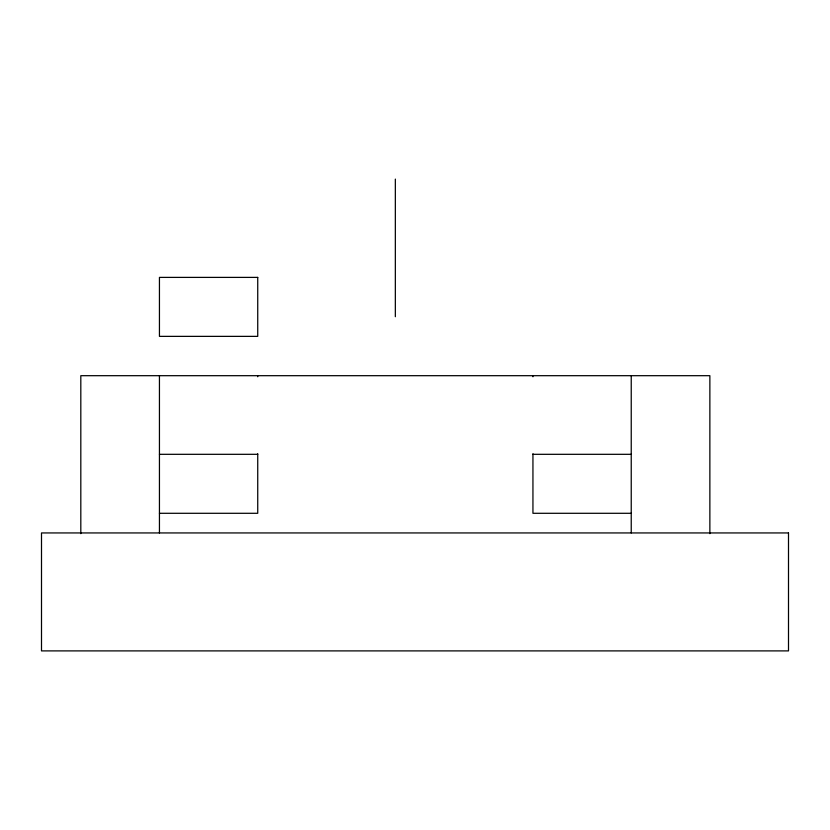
<?xml version="1.0" encoding="UTF-8"?>
<svg xmlns="http://www.w3.org/2000/svg" width="830" height="830" viewBox="0 0 830 830"><rect width="100%" height="100%" fill="white"/><g stroke="black" fill="none" stroke-linecap="round" stroke-linejoin="round"><path stroke-width="1.25" d="M159.443 454.311L257.736 454.311M532.943 454.311L631.236 454.311M159.443 513.293L257.736 513.293L257.736 453.72M631.236 513.293L532.943 513.293L532.943 453.72M709.868 533.649L709.868 375.689L80.811 375.689L80.811 533.649M631.236 375.689L631.236 532.943M532.943 375.689L532.943 376.747M395.339 179.104L395.339 316.707M257.736 375.689L257.736 376.747M159.443 375.689L159.443 532.943M257.736 277.396L159.443 277.396L159.443 336.368L257.736 336.368L257.736 277.396M788.5 532.943L41.5 532.943L41.5 650.896L788.5 650.896L788.5 532.943"/></g></svg>
